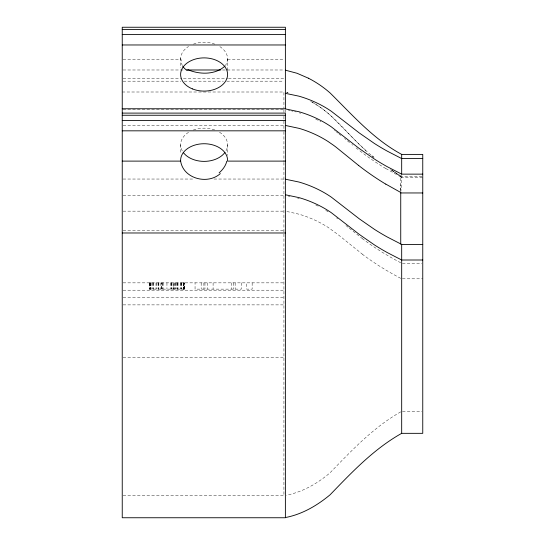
<?xml version="1.0" encoding="UTF-8"?>
<svg xmlns="http://www.w3.org/2000/svg" width="545" height="545" viewBox="0 0 545 545"><rect width="100%" height="100%" fill="white"/><g stroke="black" fill="none" stroke-linecap="round" stroke-linejoin="round"><path stroke-width="0.41" stroke-dasharray="2.73 2.04" d="M149.889 288.08L149.889 289.129L149.889 282.855L149.882 284.109M173.841 287.038L173.841 289.129L173.835 282.855M180.926 282.855L180.926 289.129M183.999 284.422L184.012 282.855L184.026 289.129L184.012 287.876M227.592 70.346L227.592 58.921A23.489 16.609 0 0 0 219.683 46.488M400.739 190.907L400.739 184.68M421.912 176.437L400.739 176.893L400.739 176.389L391.766 170.231M227.592 58.969L226.924 62.75L225.466 65.454M180.647 58.063L180.613 67.859M400.739 411.863C373.42 427.382 351.716 450.415 330.093 472.76C317.551 483.456 302.659 492.026 286.377 495.201M123.088 59.684L180.64 59.684A23.489 16.609 0 0 1 188.577 46.454M227.565 59.684L283.686 59.684M123.095 69.985L185.123 69.985M222.51 69.985L283.686 69.985M123.095 78.419L181.723 78.419M183.42 78.419L227.606 78.419M228.457 78.419L283.686 78.419M123.095 81.178L180.872 81.178M184.271 81.178L223.355 81.178M226.754 81.178L283.686 81.178M122.243 92.003L283.918 92.003L283.918 108.128M123.095 109.729L283.918 109.722L285.389 109.872L285.382 112.597M123.095 125.295L283.918 125.295M400.739 177.384L422.756 177.384M123.095 179.039L194.47 179.039M214.008 179.039L283.686 179.039M123.095 195.58L283.918 195.58M123.095 211.153L283.918 211.153M123.088 230.297L284.102 230.297M402.428 263.242L421.912 263.242M402.428 278.808L422.756 278.808M123.095 282.855L283.686 282.855M184.598 289.129L149.35 289.129L149.357 282.855M123.095 290.199L283.686 290.199M123.095 297.536L283.686 297.536M123.095 304.88L283.686 304.88M123.088 357.438L284.102 357.438M402.489 411.312L421.946 411.312M123.088 495.732L283.918 495.732L283.918 162.464M286.888 211.494L299.191 214.246A94.224 66.626 0 0 1 309.015 217.625A102.705 72.621 0 0 1 328.131 227.408L337.696 234.316L362.663 254.413M286.404 92.418L288.067 92.691L285.893 92.282M288.407 110.294L289.94 110.567M288.407 196.152L289.94 196.425M291.486 110.873L293.04 111.214M294.593 111.575L296.139 111.97M297.672 198.244L299.191 198.68M400.739 176.893L385.806 168.534M390.588 169.488L400.739 175.865L400.739 191.043M391.589 170.21L400.739 176.389M362.663 238.846L349.12 228.096M336.231 131.733L337.948 133.075M336.612 217.898L337.696 218.743M358.092 149.48L356.055 147.872M338.792 133.75L342.124 136.448M365.995 150.597L357.397 142.545L330.093 114.968A105.798 105.798 0 0 0 310.568 101.356C336.033 114.763 351.375 140.269 373.965 157.335M351.886 144.514L352.697 145.168M349.502 142.552L344.603 138.498M348.071 227.231L345.033 224.71M180.613 144.772L180.627 153.758M401.679 175.388L401.679 190.341M283.918 109.722L283.918 112.413M283.918 116.283L283.918 131.032M283.918 131.808L283.918 161.695M252.151 282.855L252.151 289.129L246.613 289.129L246.613 282.855M241.265 282.855L241.265 289.129L195.055 289.129L195.055 282.855M235.154 282.855L235.154 289.129M233.28 282.855L233.28 289.129M231.366 282.855L231.366 289.129M227.592 144.772L227.592 155.427M213.095 282.855L213.095 289.129M207.441 282.855L207.441 289.129M204.961 282.855L204.961 289.129M203.878 282.855L203.878 289.129M201.173 282.855L201.173 289.129M184.571 289.129L184.489 282.855L184.462 289.129M184.012 282.855L184.012 289.129M183.774 282.855L183.74 289.129M183.576 282.855L183.576 289.129M183.447 282.855L183.536 289.129M183.304 282.855L183.304 289.129M181.71 282.855L181.71 289.129M181.362 282.855L181.396 289.129M180.777 282.855L180.777 289.129M177.983 282.855L177.983 289.129M177.847 282.855L177.847 289.129M177.609 282.855L177.609 289.129M176.587 282.855L176.587 289.129M175.17 282.855L175.177 289.129M175.109 282.855L175.109 289.129M174.345 282.855L174.345 289.129M173.174 282.855L173.112 289.129M171.9 282.855L171.9 289.129M171.334 282.855L171.334 289.129M171.144 282.855L171.144 289.129M170.755 282.855L170.755 289.129M166.947 282.855L166.947 289.129M163.112 282.855L163.057 289.129M162.846 282.855L162.846 289.129M162.069 282.855L162.029 289.129M160.162 282.855L160.162 289.129M158.806 282.855L158.806 289.129M158.772 282.855L158.772 289.129M158.036 282.855L158.036 289.129M156.647 282.855L156.647 289.129M155.993 282.855L155.993 289.129M153.206 282.855L153.206 289.129M153.125 282.855L153.125 289.129M152.811 282.855L152.811 289.129M151.878 282.855L151.878 289.129M150.597 282.855L150.597 289.129M150.386 282.855L150.386 289.129M150.195 282.855L150.195 289.129M150.154 282.855L150.161 289.129M149.412 282.855L149.412 289.129M385.765 168.569A287.31 203.162 0 0 1 358.685 149.923M334.494 130.412A169.72 120.009 0 0 1 335.366 131.073M315.739 119.103A102.705 72.621 0 0 1 320.882 121.698M299.191 112.822A94.224 66.626 0 0 1 300.69 113.271M400.732 262.758A286.759 202.767 0 0 1 362.616 238.874M400.732 278.332A286.759 202.767 0 0 1 362.616 254.447M315.739 204.961A102.705 72.621 0 0 1 318.334 206.228M325.781 210.356A102.705 72.621 0 0 1 328.131 211.835M373.952 157.355A213.402 213.402 0 0 1 370.764 154.726M193.421 44.125A23.489 16.609 0 0 1 214.873 44.159M182.418 65.618A23.217 15.805 -25.7 0 1 181.172 59.582M219.526 132.244A23.489 16.609 0 0 1 225.943 150.883M182.262 150.883A23.489 16.609 0 0 1 188.679 132.244M193.311 130.017A23.489 16.609 0 0 1 214.894 130.017M161.306 289.129L161.306 282.855L161.3 289.129"/><path stroke-width="0.82" d="M224.983 66.074C215.241 75.033 199.49 74.658 187.882 69.699M220.323 173.589C207.74 185.055 183.284 178.746 180.64 161.109A23.489 16.609 0 0 1 203.558 143.737A23.489 16.609 0 0 1 227.592 160.346L227.565 161.109L285.382 161.109M308.443 78.214A105.621 105.621 0 0 1 330.086 92.95C352.492 115.036 373.536 139.268 401.679 154.398L422.756 154.398L422.756 433.336L401.679 433.336C373.959 448.896 351.941 472.154 330.093 494.785C317.142 505.556 302.1 514.371 285.382 517.552M122.243 29.403L285.382 29.403M122.243 34.594L285.382 34.594M122.243 44.969L285.382 44.969M186.819 69.985L220.807 69.985M122.243 108.755L285.382 108.755M122.243 113.101L285.382 113.101L285.382 517.75L122.243 517.75L122.243 27.25L285.382 27.25L285.382 108.905L299.001 111.759A95.988 67.873 0 0 1 310.2 115.608A103.577 73.241 0 0 1 331.333 126.869L359.319 148.567L374.429 159.051A237.211 167.731 0 0 0 387.311 166.736L401.679 174.141L422.756 174.141M122.243 115.254L285.382 115.254M122.243 120.445L285.382 120.445M122.243 130.827L285.382 130.827M422.756 158.575L401.679 158.568L387.311 151.163A237.211 167.731 0 0 1 374.429 143.485L359.319 132.994L331.34 111.289A103.577 73.241 0 0 0 310.2 100.035A95.988 67.873 0 0 0 299.001 96.186L285.382 93.331M122.243 161.109L180.64 161.109M400.739 192.957L422.756 192.957M122.243 232.981L285.382 232.981M285.382 179.189L299.001 182.044A95.988 67.873 0 0 1 308.756 185.327A103.577 73.241 0 0 1 331.333 197.154L359.319 218.852L374.429 229.343A237.177 167.71 0 0 0 387.311 237.021L401.679 244.426L422.756 244.426M422.756 259.999L401.679 259.999L387.311 252.594A237.177 167.71 0 0 1 374.429 244.909L359.319 234.425L331.34 212.72A103.577 73.241 0 0 0 308.756 200.894A95.988 67.873 0 0 0 299.001 197.617L285.382 194.763M285.389 125.445L299.191 128.388A94.224 66.626 0 0 1 307.639 131.236A102.705 72.621 0 0 1 328.138 141.55L333.615 145.338A169.72 120.009 0 0 1 336.231 147.307L358.671 165.503M285.382 70.176L297.025 73.262L308.443 78.214M400.739 192.467L385.806 184.108M401.679 154.405L401.679 174.141M401.679 244.426L401.679 433.336M400.739 191.799L400.739 244.112M385.765 184.135A287.31 203.162 0 0 1 358.685 165.496M226.761 161.204A23.217 15.328 -25 0 1 219.138 172.833M224.969 152.402A23.489 16.609 0 0 1 204.103 161.381A23.489 16.609 0 0 1 183.236 152.402M187.16 70.38A23.217 15.805 -25.7 0 1 182.807 66.299M192.358 88.876A23.489 16.609 0 0 0 227.592 74.488A23.489 16.609 0 0 0 192.358 60.107A23.489 16.609 0 0 0 192.358 88.876"/></g></svg>
